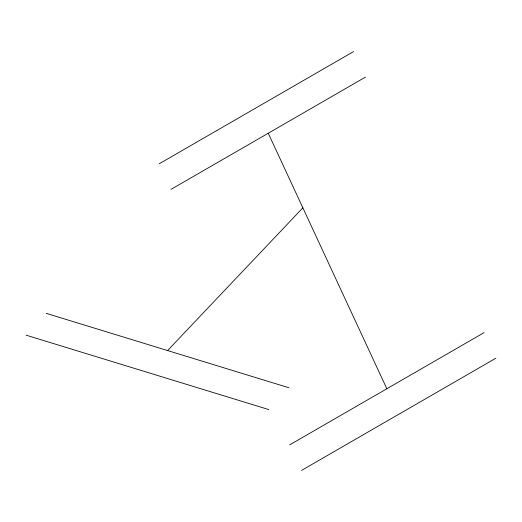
<?xml version="1.0" encoding="UTF-8"?>
<svg xmlns="http://www.w3.org/2000/svg" width="522" height="522" viewBox="0 0 522 522"><rect width="100%" height="100%" fill="white"/><g stroke="black" fill="none" stroke-linecap="round" stroke-linejoin="round"><path stroke-width="0.78" d="M167.582 350.556L302.864 207.821M159.19 163.804L353.59 51.567M171.053 189.355L365.452 77.119M289.645 444.881L484.044 332.644M301.501 470.433L495.9 358.196M46.184 313.33L288.979 387.781M26.1 335.163L268.895 409.613M268.249 133.24L386.841 388.759"/></g></svg>
